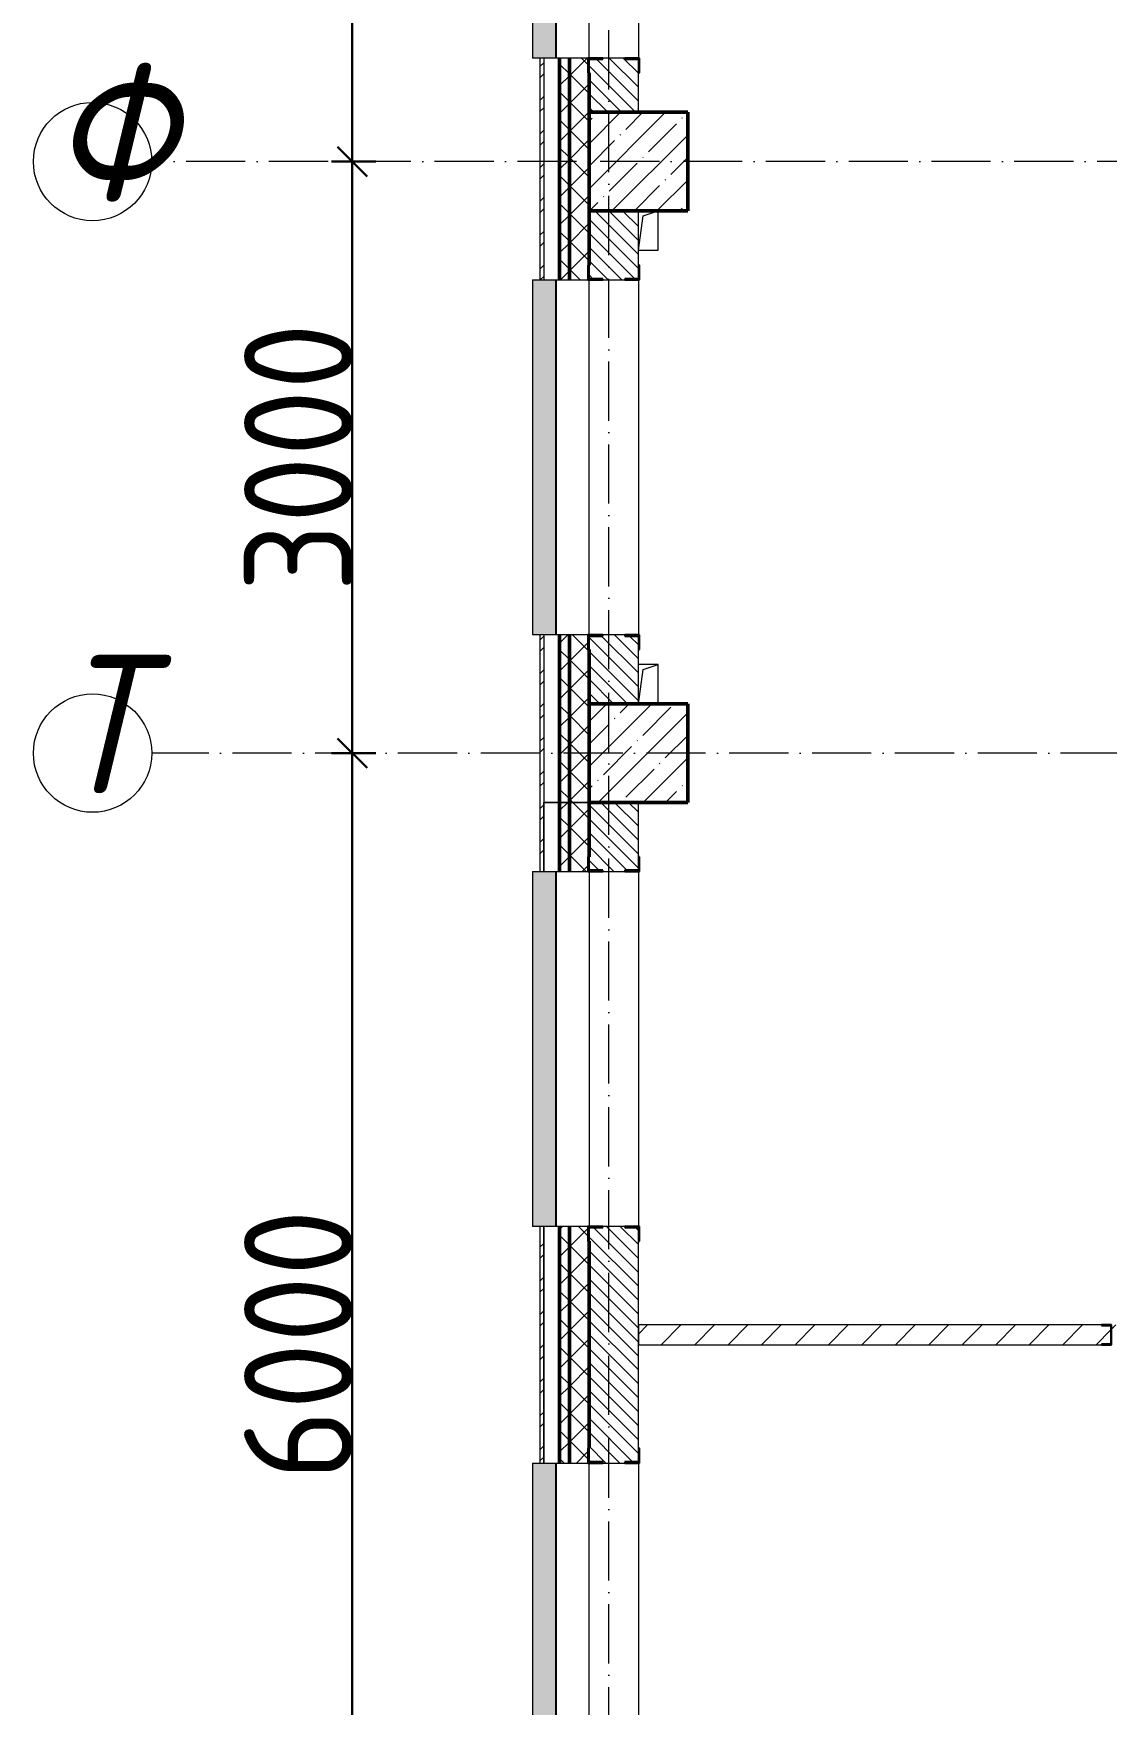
# Model space of a CAD drawing. Header units: millimetres. Extents: x -12989 to 629078, y -109036 to 555275.
# Drawn here: x 278502 to 283946, y -59207 to -50732 of the extents above; entities that cross this region are included whole.
import ezdxf

# ---------------------------------------------------------------- set-up
doc = ezdxf.new("R2010")
doc.units = ezdxf.units.MM
doc.linetypes.add('50_200_ШТРИХ_1Т_ш5_п1_п1_', pattern=[700, 500, -100, 0, -100])
for name, color, linetype, lineweight in [('4 -стяжа', 7, 'Continuous', 30), ('A-____-____-DIMS', 7, 'Continuous', 9), ('A-GENM-____-MCUT', 7, 'Continuous', 25), ('A-GENM-____-OTLN', 7, 'Continuous', 9), ('A-GENM-____-OTLN-1', 7, 'Continuous', 25), ('A-GLAZ-____-OTLN', 7, 'Continuous', 9), ('A-WALL-____-MCUT-2', 7, 'Continuous', 50), ('A-WALL-____-MCUT-3', 7, 'Continuous', 9), ('A-WALL-____-OTLN', 7, 'Continuous', 9), ('A-WALL-____-PATT-1', 7, 'Continuous', 9), ('A-WALL-FNSH-MCUT-1', 7, 'Continuous', 9), ('S-COLS-____-MCUT', 7, 'Continuous', 50), ('S-COLS-____-OTLN', 7, 'Continuous', 9), ('S-GRID-____-IDEN', 7, 'Continuous', 9), ('S-GRID-____-OTLN-1', 7, '50_200_ШТРИХ_1Т_ш5_п1_п1_', 9)]:
    doc.layers.add(name, color=color, linetype=linetype, lineweight=lineweight)
doc.layers.add('A-GLAZ-____-OTLN-1', color=7, linetype='Continuous', lineweight=9, true_color=0xc0c0c0)
doc.layers.get('4 -стяжа').off()
doc.styles.add('ISOCPEUR_I', font='isocpeui.ttf', dxfattribs={"width": 0.9, "height": 2.5})
doc.styles.add('ISOCPEUR_I_9', font='isocpeui.ttf', dxfattribs={"width": 0.9, "height": 250})
doc.styles.add('СПДС', font='isocpeur.ttf', dxfattribs={"width": 0.9})
doc.dimstyles.new('ISO-2_5_0_9К_БОЛЬШОЙ_ОСИ', dxfattribs={"dimscale": 304.8, "dimtxt": 248.995294, "dimasz": 0.492126, "dimexe": 0.393701, "dimexo": 0, "dimgap": 0, "dimtad": 1, "dimdec": 0, "dimzin": 0, "dimdsep": 46, "dimtxsty": 'ISOCPEUR_I_9', "dimblk1": 'OBLIQUE', "dimblk2": 'OBLIQUE', "dimsah": 1, "dimcen": 0.09, "dimdle": 0.393701, "dimazin": 0, "dimtfac": 1, "dimtdec": 4, "dimtix": 1, "dimtmove": 0, "dimatfit": 3, "dimfxl": 1, "dimtvp": 1, "dimtolj": 1, "dimtzin": 0, "dimarcsym": 2})
pattern_1 = [(135, (283770.707, -86863.456), (-35.35534, -35.35534), [])]
pattern_2 = [(45, (283770.71, -86863.46), (-70.71068, 70.71068), []), (135, (283770.71, -86863.46), (-70.71068, -70.71068), [])]
pattern_3 = [(45, (283770.71, -86863.46), (-85.5366, 85.5366), []), (45, (283827.73, -86863.46), (-85.5366, 85.5366), [])]

# ---------------------------------------------------------------- blocks, each defined once
blk = doc.blocks.new('BSC_Колонна _Прямоугольная - 500х500-V41-АР1_План отверстий 3 этажа в осях 1-64_А-ГГ')
at = {"layer": 'S-COLS-____-OTLN'}
h = blk.add_hatch(dxfattribs=at)
h.set_pattern_fill('FP_78', color=256, style=0, pattern_type=2)
h.set_pattern_definition([(45, (2200, -32481.04), (-114.04925, 114.04925), []), (45, (2314.05, -32481.04), (-114.04925, 114.04925), [201.613, -40.323, 3.353, -36.97])])
h.paths.add_polyline_path([(-250, -250), (250, -250), (250, 250), (-250, 250), (-250, 74.1)], flags=0)
at = {"layer": 'S-COLS-____-MCUT'}
for p, q in [((250, 250), (-250, 250)), ((-250, 250), (-250, -250)), ((250, -250), (250, 250)), ((-250, -250), (250, -250))]:
    blk.add_line(p, q, dxfattribs=at)
blk = doc.blocks.new('BSC_Колонна _Прямоугольная - 500х500-V53-АР1_План отверстий 3 этажа в осях 1-64_А-ГГ')
at = {"layer": 'S-COLS-____-OTLN'}
h = blk.add_hatch(dxfattribs=at)
h.set_pattern_fill('FP_90', color=256, style=0, pattern_type=2)
h.set_pattern_definition([(45, (2200, -35481.04), (-114.04925, 114.04925), []), (45, (2314.05, -35481.04), (-114.04925, 114.04925), [201.613, -40.323, 3.353, -36.97])])
h.paths.add_polyline_path([(-250, -250), (250, -250), (250, 250), (-250, 250)], flags=0)
at = {"layer": 'S-COLS-____-MCUT'}
for p, q in [((250, 250), (-250, 250)), ((-250, 250), (-250, -250)), ((250, -250), (250, 250)), ((-250, -250), (250, -250))]:
    blk.add_line(p, q, dxfattribs=at)
blk = doc.blocks.new('Фахверк_СКБ_Уголок - 250_2700-27497298-АР1_План отверстий 3 этажа в осях 1-64_А-ГГ')
at = {"layer": 'A-GENM-____-MCUT'}
for p, q in [((200, 181), (125, 181)), ((125, 181), (125, 106)), ((131, 106), (131, 175)), ((131, 175), (200, 175)), ((200, 175), (200, 181)), ((125, 106), (131, 106)), ((131, -6), (125, -6)), ((125, -6), (125, -81)), ((125, -81), (200, -81)), ((131, -75), (131, -6)), ((200, -75), (131, -75)), ((200, -81), (200, -75))]:
    blk.add_line(p, q, dxfattribs=at)
blk = doc.blocks.new('154_Фахверк_СКБ_Швеллер - Тип_100_3960-28318856-АР1_План отверстий 3 этажа в осях 1-64_А-ГГ')
at = {"layer": 'A-GENM-____-MCUT'}
for p, q in [((175, 50), (125, 50)), ((125, 50), (125, -50)), ((128, 47), (175, 47)), ((128, -47), (128, 47)), ((175, 47), (175, 50)), ((125, -50), (175, -50)), ((175, -47), (128, -47)), ((175, -50), (175, -47))]:
    blk.add_line(p, q, dxfattribs=at)
blk = doc.blocks.new('AR_Отверстие прямоугольное _в плите_ - AR_Отверстие прямоугольное _в плите_-V174-АР1_План отверстий 3 этажа в осях 1-64_А-ГГ')
at = {"layer": 'A-GENM-____-OTLN'}
for p, q in [((-25, 75), (50, 100)), ((50, -100), (50, 100)), ((-50, -100), (-25, 75)), ((-50, -100), (50, -100))]:
    blk.add_line(p, q, dxfattribs=at)
blk = doc.blocks.new('AR_Отверстие прямоугольное _в плите_ - AR_Отверстие прямоугольное _в плите_-V175-АР1_План отверстий 3 этажа в осях 1-64_А-ГГ')
at = {"layer": 'A-GENM-____-OTLN'}
for p, q in [((50, 100), (-50, 100)), ((-25, 75), (50, 100)), ((50, -100), (50, 100)), ((-50, -100), (-25, 75))]:
    blk.add_line(p, q, dxfattribs=at)
blk = doc.blocks.new('Отлив_СКБ - Отлив витража_120_НВФ-V216-АР1_План отверстий 3 этажа в осях 1-64_А-ГГ')
at = {"layer": 'A-GLAZ-____-OTLN-1'}
for points in [[(0, 2), (1800, 2), (1800, 120), (0, 120), (0, 63)], [(0, 0), (1800, 0), (1800, 2), (0, 2)]]:
    blk.add_hatch(color=256, dxfattribs=at).paths.add_polyline_path(points, flags=0)
at = {"layer": 'A-GLAZ-____-OTLN'}
for p, q in [((0, 83), (0, 120)), ((1800, 120), (0, 120)), ((1800, 120), (1800, 83)), ((0, 2), (1800, 2)), ((1800, 0), (0, 0))]:
    blk.add_line(p, q, dxfattribs=at)
blk = doc.blocks.new('Отлив_СКБ - Отлив витража_120_НВФ-31886035-АР1_План отверстий 3 этажа в осях 1-64_А-ГГ')
at = {"layer": 'A-GLAZ-____-OTLN-1'}
for points in [[(0, 120), (0, 2), (4800, 2), (4800, 120), (0, 120)], [(0, 0), (4800, 0), (4800, 2), (0, 2)]]:
    blk.add_hatch(color=256, dxfattribs=at).paths.add_polyline_path(points, flags=0)
at = {"layer": 'A-GLAZ-____-OTLN'}
for p, q in [((0, 83), (0, 120)), ((4800, 120), (0, 120)), ((4800, 120), (4800, 83)), ((0, 2), (4800, 2)), ((4800, 0), (0, 0))]:
    blk.add_line(p, q, dxfattribs=at)
blk = doc.blocks.new('Ось сетки - Круг_Ø6_00__ISO-2_5_0_9K_-25732049-АР1_План отверстий 3 этажа в осях 1-64_А-ГГ')
at = {"layer": 'S-GRID-____-IDEN'}
blk.add_circle((0, 0), 3, dxfattribs=at)
blk = doc.blocks.new('_Oblique')
at = {"color": 0, "linetype": 'ByBlock', "lineweight": -2}
blk.add_line((-0.5, -0.5), (0.5, 0.5), dxfattribs=at)
blk = doc.blocks.new('*D2952')
at = {"layer": 'A-____-____-DIMS', "color": 0, "lineweight": -2, "transparency": 16777216}
for p, q in [((280119.3, -60502.4), (280119.3, -54262.4)), ((280013.2, -54382.4), (280239.3, -54382.4)), ((280013.2, -60382.4), (280239.3, -60382.4))]:
    blk.add_line(p, q, dxfattribs=at)
at = {"layer": 'Defpoints', "color": 0, "transparency": 16777216}
for p in [(280013.2, -54382.4), (280119.3, -54382.4), (280013.2, -60382.4)]:
    blk.add_point(p, dxfattribs=at)
at = {"layer": 'A-____-____-DIMS', "color": 0, "lineweight": -2, "transparency": 16777216, "xscale": 150, "yscale": 150, "zscale": 150}
for p, rotation in [((280119.3, -54382.4), 90), ((280119.3, -60382.4), 270)]:
    blk.add_blockref('_Oblique', p, dxfattribs=dict(at, rotation=rotation))
at = {"layer": 'A-____-____-DIMS', "color": 0, "transparency": 16777216, "insert": (279845, -57382.4), "char_height": 548.64, "attachment_point": 5, "rotation": 90, "style": 'СПДС'}
blk.add_mtext('\\A1;6000', dxfattribs=at)
blk = doc.blocks.new('*D2953')
at = {"layer": 'A-____-____-DIMS', "color": 0, "lineweight": -2, "transparency": 16777216}
for p, q in [((280119.3, -54502.4), (280119.3, -51262.4)), ((280013.2, -51382.4), (280239.3, -51382.4)), ((280013.2, -54382.4), (280239.3, -54382.4))]:
    blk.add_line(p, q, dxfattribs=at)
at = {"layer": 'Defpoints', "color": 0, "transparency": 16777216}
for p in [(280013.2, -51382.4), (280119.3, -51382.4), (280013.2, -54382.4)]:
    blk.add_point(p, dxfattribs=at)
at = {"layer": 'A-____-____-DIMS', "color": 0, "lineweight": -2, "transparency": 16777216, "xscale": 150, "yscale": 150, "zscale": 150}
for p, rotation in [((280119.3, -51382.4), 90), ((280119.3, -54382.4), 270)]:
    blk.add_blockref('_Oblique', p, dxfattribs=dict(at, rotation=rotation))
at = {"layer": 'A-____-____-DIMS', "color": 0, "transparency": 16777216, "insert": (279845, -52882.4), "char_height": 548.64, "attachment_point": 5, "rotation": 90, "style": 'СПДС'}
blk.add_mtext('\\A1;3000', dxfattribs=at)
blk = doc.blocks.new('*D2954')
at = {"layer": 'A-____-____-DIMS', "color": 0, "lineweight": -2, "transparency": 16777216}
for p, q in [((280119.3, -51502.4), (280119.3, -48262.4)), ((280013.2, -48382.4), (280239.3, -48382.4)), ((280013.2, -51382.4), (280239.3, -51382.4))]:
    blk.add_line(p, q, dxfattribs=at)
at = {"layer": 'Defpoints', "color": 0, "transparency": 16777216}
for p in [(280013.2, -48382.4), (280119.3, -48382.4), (280013.2, -51382.4)]:
    blk.add_point(p, dxfattribs=at)
at = {"layer": 'A-____-____-DIMS', "color": 0, "lineweight": -2, "transparency": 16777216, "xscale": 150, "yscale": 150, "zscale": 150}
for p, rotation in [((280119.3, -48382.4), 90), ((280119.3, -51382.4), 270)]:
    blk.add_blockref('_Oblique', p, dxfattribs=dict(at, rotation=rotation))
at = {"layer": 'A-____-____-DIMS', "color": 0, "transparency": 16777216, "insert": (279845, -49882.4), "char_height": 548.64, "attachment_point": 5, "rotation": 90, "style": 'СПДС'}
blk.add_mtext('\\A1;3000', dxfattribs=at)
blk = doc.blocks.new('3эт')
at = {"layer": 'S-GRID-____-OTLN-1', "color": 251, "ltscale": 0.6, "true_color": 0x636466}
for p, q in [((281420.7, -91346.1), (281420.7, -36982.5)), ((290079.2, -51382.4), (279101.9, -51382.4)), ((310478.4, -54382.4), (279101.9, -54382.4))]:
    blk.add_line(p, q, dxfattribs=at)
at = {"layer": 'S-GRID-____-IDEN', "char_height": 700, "attachment_point": 1, "style": 'ISOCPEUR_I'}
for s, insert, width in [('\\fISOCPEUR|b0|i1|c204|p34|;\\W.9;Ф', (278588, -50885.4), 281.392), ('\\fISOCPEUR|b0|i1|c204|p34|;\\W.9;Т', (278611.9, -53885.4), 223.671)]:
    blk.add_mtext(s, dxfattribs=dict(at, insert=insert, width=width))
at = {"layer": 'A-____-____-DIMS'}
for base, p1, p2, override, picture, middle in [((280119.3, -48382.4), (280013.2, -51382.4), (280013.2, -48382.4), {"dimtxt": 1.8, "dimpost": '<>', "dimtxsty": 'СПДС', "dimfxl": 3000}, '*D2954', (279845, -49882.4)), ((280119.3, -51382.4), (280013.2, -54382.4), (280013.2, -51382.4), {"dimtxt": 1.8, "dimpost": '<>', "dimtxsty": 'СПДС', "dimfxl": 3000}, '*D2953', (279845, -52882.4)), ((280119.3, -54382.4), (280013.2, -60382.4), (280013.2, -54382.4), {"dimtxt": 1.8, "dimpost": '<>', "dimtxsty": 'СПДС', "dimfxl": 6000}, '*D2952', (279845, -57382.4))]:
    dim = blk.add_linear_dim(base=base, p1=p1, p2=p2, angle=90, dimstyle='ISO-2_5_0_9К_БОЛЬШОЙ_ОСИ', override=override, dxfattribs=at)
    dim.commit()
    dim.dimension.update_dxf_attribs({"geometry": picture, "text_midpoint": middle})

msp = doc.modelspace()

# ---------------------------------------------------------------- hatches: boundary and pattern name
at = {"layer": 'A-WALL-____-PATT-1'}
h = msp.add_hatch(dxfattribs=at)
h.set_pattern_fill('FP_3', color=256, style=0, pattern_type=2)
h.set_pattern_definition(pattern_3)
h.paths.add_polyline_path([(281090.7074, -54802.4142), (281090.7074, -53782.4142), (281070.7074, -53782.4142), (281070.7074, -54802.4142)], flags=0)
h.paths.add_polyline_path([(281070.7074, -51982.4142), (281090.7074, -51982.4142), (281090.7074, -50857.4142), (281070.7074, -50857.4142), (281070.7074, -51728.1878)], flags=0)
h.paths.add_polyline_path([(281090.7074, -49057.4142), (281090.7074, -47932.4142), (281070.7074, -47932.4142), (281070.7074, -49057.4142)], flags=0)
h.paths.add_polyline_path([(281090.7074, -46132.4142), (281090.7074, -44932.4142), (281070.7074, -44932.4142), (281070.7074, -46132.4142)], flags=0)
h.paths.add_polyline_path([(281090.7074, -43132.4142), (281090.7074, -41932.4142), (281070.7074, -41932.4142), (281070.7074, -43132.4142)], flags=0)
h.paths.add_polyline_path([(281090.7074, -40132.4142), (281090.7074, -38882.4142), (281070.7074, -38882.4142), (281070.7074, -40132.4142)], flags=0)
h = msp.add_hatch(dxfattribs=at)
h.set_pattern_fill('FP_1', color=256, style=0, pattern_type=2)
h.set_pattern_definition(pattern_2)
h.paths.add_polyline_path([(281220.7074, -54632.4142), (281220.7074, -53782.4142), (281170.7074, -53782.4142), (281170.7074, -54632.4142)], flags=0)
h.paths.add_polyline_path([(281170.7074, -51982.4142), (281220.7074, -51982.4142), (281220.7074, -50857.4142), (281170.7074, -50857.4142), (281170.7074, -51728.1878)], flags=0)
h.paths.add_polyline_path([(281220.7074, -49057.4142), (281220.7074, -47932.4142), (281170.7074, -47932.4142), (281170.7074, -49057.4142)], flags=0)
h.paths.add_polyline_path([(281170.7074, -46132.4142), (281220.7074, -46132.4142), (281220.7074, -44932.4142), (281170.7074, -44932.4142)], flags=0)
h.paths.add_polyline_path([(281220.7074, -43132.4142), (281220.7074, -41932.4142), (281170.7074, -41932.4142), (281170.7074, -43132.4142)], flags=0)
h.paths.add_polyline_path([(281220.7074, -40132.4142), (281220.7074, -38982.4142), (281170.7074, -38982.4142), (281170.7074, -40132.4142)], flags=0)
h = msp.add_hatch(dxfattribs=at)
h.set_pattern_fill('FP_1', color=256, style=0, pattern_type=2)
h.set_pattern_definition(pattern_2)
h.paths.add_polyline_path([(281320.7074, -54632.4142), (281320.7074, -53857.4142), (281314.7074, -53857.4142), (281314.7074, -53782.4142), (281220.7074, -53782.4142), (281220.7074, -54632.4142)], flags=0)
h.paths.add_polyline_path([(281220.7074, -51982.4142), (281314.7074, -51982.4142), (281314.7074, -51907.4142), (281320.7074, -51907.4142), (281320.7074, -50932.4142), (281314.7074, -50932.4142), (281314.7074, -50857.4142), (281220.7074, -50857.4142), (281220.7074, -51728.1878)], flags=0)
h.paths.add_polyline_path([(281220.7074, -49057.4142), (281314.7074, -49057.4142), (281314.7074, -48982.4142), (281320.7074, -48982.4142), (281320.7074, -48007.4142), (281314.7074, -48007.4142), (281314.7074, -47932.4142), (281220.7074, -47932.4142), (281220.7074, -49051.4142)], flags=0)
h.paths.add_polyline_path([(281220.7074, -46132.4142), (281314.7074, -46132.4142), (281314.7074, -46057.4142), (281320.7074, -46057.4142), (281320.7074, -45007.4142), (281314.7074, -45007.4142), (281314.7074, -44932.4142), (281220.7074, -44932.4142), (281220.7074, -46126.4142)], flags=0)
h.paths.add_polyline_path([(281220.7074, -43132.4142), (281320.7074, -43132.4142), (281320.7074, -42007.4142), (281314.7074, -42007.4142), (281314.7074, -41932.4142), (281220.7074, -41932.4142), (281220.7074, -43127.884)], flags=0)
h.paths.add_polyline_path([(281220.7074, -40132.4142), (281314.7074, -40132.4142), (281314.7074, -40057.4142), (281320.7074, -40057.4142), (281320.7074, -39032.4142), (281220.7074, -39032.4142), (281220.7074, -39687.7625)], flags=0)
h = msp.add_hatch(dxfattribs=at)
h.set_pattern_fill('FP_6', color=256, style=0, pattern_type=2)
h.set_pattern_definition(pattern_1)
h.paths.add_polyline_path([(281321.0229, -51132.4142), (281570.7074, -51132.4142), (281570.7074, -50863.4142), (281501.7074, -50863.4142), (281501.7074, -50857.4142), (281389.7074, -50857.4142), (281389.7074, -50863.4142), (281320.7074, -50863.4142), (281320.7074, -51132.4142)], flags=0)
h.paths.add_polyline_path([(281501.7074, -49057.4142), (281501.7074, -49051.4142), (281570.7074, -49051.4142), (281570.7074, -48632.7616), (281320.7074, -48632.7616), (281320.7074, -49051.4142), (281389.7074, -49051.4142), (281389.7074, -49057.4142)], flags=0)
h = msp.add_hatch(dxfattribs=at)
h.set_pattern_fill('FP_6', color=256, style=0, pattern_type=2)
h.set_pattern_definition(pattern_1)
h.paths.add_polyline_path([(281320.7074, -54132.4142), (281570.7074, -54132.4142), (281570.7074, -53788.4142), (281501.7074, -53788.4142), (281501.7074, -53782.4142), (281389.7074, -53782.4142), (281389.7074, -53788.4142), (281320.7074, -53788.4142), (281320.7074, -54038.4142)], flags=0)
h.paths.add_polyline_path([(281501.7074, -51982.4142), (281501.7074, -51976.4142), (281570.7074, -51976.4142), (281570.7074, -51632.4142), (281320.7074, -51632.4142), (281320.7074, -51976.4142), (281389.7074, -51976.4142), (281389.7074, -51982.4142)], flags=0)
h = msp.add_hatch(dxfattribs=at)
h.set_pattern_fill('FP_1', color=256, style=0, pattern_type=2)
h.set_pattern_definition(pattern_2)
h.paths.add_polyline_path([(281220.7074, -57982.4142), (281220.7074, -56782.4142), (281170.7074, -56782.4142), (281170.7074, -57982.4142)], flags=0)
h.paths.add_polyline_path([(281170.7074, -54982.4142), (281220.7074, -54982.4142), (281220.7074, -54632.4142), (281170.7074, -54632.4142)], flags=0)
h = msp.add_hatch(dxfattribs=at)
h.set_pattern_fill('FP_1', color=256, style=0, pattern_type=2)
h.set_pattern_definition(pattern_2)
h.paths.add_polyline_path([(281220.7074, -57982.4142), (281314.7074, -57982.4142), (281314.7074, -57907.4142), (281320.7074, -57907.4142), (281320.7074, -56857.4142), (281314.7074, -56857.4142), (281314.7074, -56782.4142), (281220.7074, -56782.4142), (281220.7074, -57976.4142)], flags=0)
h.paths.add_polyline_path([(281220.7074, -54982.4142), (281314.7074, -54982.4142), (281314.7074, -54907.4142), (281320.7074, -54907.4142), (281320.7074, -54632.4142), (281220.7074, -54632.4142), (281220.7074, -54976.4142)], flags=0)
h = msp.add_hatch(dxfattribs=at)
h.set_pattern_fill('FP_6', color=256, style=0, pattern_type=2)
h.set_pattern_definition(pattern_1)
h.paths.add_polyline_path([(281501.7074, -63132.4142), (281570.7074, -63132.4142), (281570.7074, -62788.4142), (281501.7074, -62788.4142), (281501.7074, -62782.4142), (281389.7074, -62782.4142), (281389.7074, -62788.4142), (281320.7074, -62788.4142), (281320.7074, -63132.4142), (281389.7074, -63132.4142)], flags=0)
h.paths.add_polyline_path([(281501.7074, -57982.4142), (281501.7074, -57976.4142), (281570.7074, -57976.4142), (281570.7074, -56788.4142), (281501.7074, -56788.4142), (281501.7074, -56782.4142), (281389.7074, -56782.4142), (281389.7074, -56788.4142), (281320.7074, -56788.4142), (281320.7074, -57976.4142), (281389.7074, -57976.4142), (281389.7074, -57982.4142)], flags=0)
h.paths.add_polyline_path([(281501.7074, -54982.4142), (281501.7074, -54976.4142), (281570.7074, -54976.4142), (281570.7074, -54632.4142), (281320.7074, -54632.4142), (281320.7074, -54976.4142), (281389.7074, -54976.4142), (281389.7074, -54982.4142)], flags=0)
h = msp.add_hatch(dxfattribs=at)
h.set_pattern_fill('FP_3', color=256, style=0, pattern_type=2)
h.set_pattern_definition(pattern_3)
h.paths.add_polyline_path([(281070.7074, -57982.4142), (281090.7074, -57982.4142), (281090.7074, -56782.4142), (281070.7074, -56782.4142)], flags=0)
h.paths.add_polyline_path([(281090.7074, -54982.4142), (281090.7074, -54802.4142), (281070.7074, -54802.4142), (281070.7074, -54982.4142)], flags=0)
h = msp.add_hatch(dxfattribs=at)
h.set_pattern_fill('FP_4', color=256, style=0, pattern_type=2)
h.set_pattern_definition([(45, (283770.71, -86863.46), (-84.8528, 84.8528), [])])
h.paths.add_polyline_path([(288620.7074, -57382.4142), (288620.7074, -57282.4142), (288466.7074, -57282.4142), (288466.7074, -57290.0142), (288425.2074, -57290.0142), (288425.2074, -57374.8142), (288466.7074, -57374.8142), (288466.7074, -57382.4142), (288479.918, -57382.4142)], flags=0)
h.paths.add_polyline_path([(287224.7074, -57382.4142), (287224.7074, -57374.8142), (287266.2074, -57374.8142), (287266.2074, -57290.0142), (287224.7074, -57290.0142), (287224.7074, -57282.4142), (286970.7074, -57282.4142), (286970.7074, -57382.4142), (287070.7074, -57382.4142)], flags=0)
h.paths.add_polyline_path([(286470.7074, -57382.4142), (286470.7074, -57282.4142), (283970.7074, -57282.4142), (283970.7074, -57382.4142), (286370.7074, -57382.4142)], flags=0)
h.paths.add_polyline_path([(283920.7074, -57382.4142), (283920.7074, -57379.4142), (283967.7074, -57379.4142), (283967.7074, -57285.4142), (283920.7074, -57285.4142), (283920.7074, -57282.4142), (281570.7074, -57282.4142), (281570.7074, -57382.4142), (283757.0305, -57382.4142)], flags=0)

# ---------------------------------------------------------------- linework, layer by layer
at = {"layer": 'A-WALL-____-MCUT-2'}
for p, q in [((281170.7074, -51982.4142), (281170.7074, -50857.4142)), ((281220.7074, -51982.4142), (281220.7074, -50857.4142)), ((281320.7074, -50932.4142), (281320.7074, -51132.4142)), ((281320.7074, -51632.4142), (281320.7074, -51907.4142)), ((281170.7074, -54632.4142), (281170.7074, -53782.4142)), ((281220.7074, -54632.4142), (281220.7074, -53782.4142)), ((281320.7074, -53857.4142), (281320.7074, -54132.4142)), ((281170.7074, -54982.4142), (281170.7074, -54632.4142)), ((281220.7074, -54982.4142), (281220.7074, -54632.4142)), ((281320.7074, -54632.4142), (281320.7074, -54907.4142)), ((281320.7074, -54907.4142), (281320.7074, -54632.4142)), ((281170.7074, -57982.4142), (281170.7074, -56782.4142)), ((281220.7074, -57982.4142), (281220.7074, -56782.4142)), ((281320.7074, -56857.4142), (281320.7074, -57907.4142))]:
    msp.add_line(p, q, dxfattribs=at)
at = {"layer": 'A-WALL-____-MCUT-3'}
for p, q in [((281314.7074, -50857.4142), (281090.7074, -50857.4142)), ((281090.7074, -50857.4142), (281090.7074, -51982.4142)), ((281501.7074, -50857.4142), (281389.7074, -50857.4142)), ((281570.7074, -51132.4142), (281570.7074, -50932.4142)), ((281570.7074, -51907.4142), (281570.7074, -51632.4142)), ((281090.7074, -51982.4142), (281314.7074, -51982.4142)), ((281389.7074, -51982.4142), (281501.7074, -51982.4142)), ((281314.7074, -53782.4142), (281090.7074, -53782.4142)), ((281090.7074, -53782.4142), (281090.7074, -54632.4142)), ((281501.7074, -53782.4142), (281389.7074, -53782.4142)), ((281570.7074, -54132.4142), (281570.7074, -53857.4142)), ((281090.7074, -54632.4142), (281320.7074, -54632.4142)), ((281320.7074, -54632.4142), (281090.7074, -54632.4142)), ((281090.7074, -54632.4142), (281090.7074, -54982.4142)), ((281570.7074, -54907.4142), (281570.7074, -54632.4142)), ((281090.7074, -54982.4142), (281090.7074, -54802.4142)), ((281090.7074, -54982.4142), (281314.7074, -54982.4142)), ((281389.7074, -54982.4142), (281501.7074, -54982.4142)), ((281314.7074, -56782.4142), (281090.7074, -56782.4142)), ((281090.7074, -56782.4142), (281090.7074, -57982.4142)), ((281090.7074, -57982.4142), (281090.7074, -56782.4142)), ((281501.7074, -56782.4142), (281389.7074, -56782.4142)), ((281570.7074, -57907.4142), (281570.7074, -56857.4142)), ((281090.7074, -57982.4142), (281314.7074, -57982.4142)), ((281389.7074, -57982.4142), (281501.7074, -57982.4142))]:
    msp.add_line(p, q, dxfattribs=at)
at = {"layer": 'A-WALL-____-OTLN'}
for p, q in [((281320.7074, -50857.4142), (281320.7074, -49057.4142)), ((281570.7074, -49057.4142), (281570.7074, -50857.4142)), ((281320.7074, -53782.4142), (281320.7074, -51982.4142)), ((281570.7074, -51982.4142), (281570.7074, -53782.4142)), ((281320.7074, -54982.4142), (281320.7074, -56782.4142)), ((281570.7074, -54982.4142), (281570.7074, -56782.4142)), ((281320.7074, -60132.4142), (281320.7074, -57982.4142)), ((281570.7074, -57982.4142), (281570.7074, -60132.4142))]:
    msp.add_line(p, q, dxfattribs=at)
at = {"layer": 'A-WALL-FNSH-MCUT-1'}
for p, q in [((281070.7074, -50857.4142), (281070.7074, -51982.4142)), ((281090.7074, -50857.4142), (281070.7074, -50857.4142)), ((281070.7074, -51982.4142), (281090.7074, -51982.4142)), ((281070.7074, -53782.4142), (281070.7074, -54802.4142)), ((281090.7074, -53782.4142), (281070.7074, -53782.4142)), ((281090.7074, -54802.4142), (281090.7074, -54632.4142)), ((281070.7074, -54802.4142), (281070.7074, -54982.4142)), ((281070.7074, -54982.4142), (281090.7074, -54982.4142)), ((281070.7074, -56782.4142), (281070.7074, -57982.4142)), ((281090.7074, -56782.4142), (281070.7074, -56782.4142)), ((283920.7074, -57282.4142), (281570.7074, -57282.4142)), ((281570.7074, -57282.4142), (281570.7074, -57382.4142)), ((281570.7074, -57382.4142), (283920.7074, -57382.4142)), ((281070.7074, -57982.4142), (281090.7074, -57982.4142))]:
    msp.add_line(p, q, dxfattribs=at)

# ---------------------------------------------------------------- block references
at = {"layer": '4 -стяжа'}
msp.add_blockref('3эт', (0, 0), dxfattribs=at)
at = {"layer": 'A-GENM-____-OTLN'}
for name, p in [('AR_Отверстие прямоугольное _в плите_ - AR_Отверстие прямоугольное _в плите_-V174-АР1_План отверстий 3 этажа в осях 1-64_А-ГГ', (281620.7074, -51732.4142)), ('AR_Отверстие прямоугольное _в плите_ - AR_Отверстие прямоугольное _в плите_-V175-АР1_План отверстий 3 этажа в осях 1-64_А-ГГ', (281620.7074, -54032.4142))]:
    msp.add_blockref(name, p, dxfattribs=at)
at = {"layer": 'A-GENM-____-OTLN-1'}
for name, p, rotation in [('Фахверк_СКБ_Уголок - 250_2700-27497298-АР1_План отверстий 3 этажа в осях 1-64_А-ГГ', (281395.7074, -50732.4142), 269.9999999999999), ('Фахверк_СКБ_Уголок - 250_2700-27497298-АР1_План отверстий 3 этажа в осях 1-64_А-ГГ', (281495.7074, -52107.4142), 89.99999999999991), ('Фахверк_СКБ_Уголок - 250_2700-27497298-АР1_План отверстий 3 этажа в осях 1-64_А-ГГ', (281395.7074, -53657.4142), 269.9999999999999), ('Фахверк_СКБ_Уголок - 250_2700-27497298-АР1_План отверстий 3 этажа в осях 1-64_А-ГГ', (281495.7074, -55107.4142), 89.99999999999991), ('Фахверк_СКБ_Уголок - 250_2700-27497298-АР1_План отверстий 3 этажа в осях 1-64_А-ГГ', (281395.7074, -56657.4142), 269.9999999999999), ('154_Фахверк_СКБ_Швеллер - Тип_100_3960-28318856-АР1_План отверстий 3 этажа в осях 1-64_А-ГГ', (284095.7074, -57332.4142), 180), ('Фахверк_СКБ_Уголок - 250_2700-27497298-АР1_План отверстий 3 этажа в осях 1-64_А-ГГ', (281495.7074, -58107.4142), 89.99999999999991)]:
    msp.add_blockref(name, p, dxfattribs=dict(at, rotation=rotation))
at = {"layer": 'A-GLAZ-____-OTLN', "rotation": 90}
for name, p in [('Отлив_СКБ - Отлив витража_120_НВФ-V216-АР1_План отверстий 3 этажа в осях 1-64_А-ГГ', (281153.7074, -50857.4142)), ('Отлив_СКБ - Отлив витража_120_НВФ-V216-АР1_План отверстий 3 этажа в осях 1-64_А-ГГ', (281153.7074, -53782.4142)), ('Отлив_СКБ - Отлив витража_120_НВФ-V216-АР1_План отверстий 3 этажа в осях 1-64_А-ГГ', (281153.7074, -56782.4142)), ('Отлив_СКБ - Отлив витража_120_НВФ-31886035-АР1_План отверстий 3 этажа в осях 1-64_А-ГГ', (281153.7074, -62782.4142))]:
    msp.add_blockref(name, p, dxfattribs=at)
at = {"layer": 'S-COLS-____-OTLN'}
for name, p in [('BSC_Колонна _Прямоугольная - 500х500-V53-АР1_План отверстий 3 этажа в осях 1-64_А-ГГ', (281570.7074, -51382.4142)), ('BSC_Колонна _Прямоугольная - 500х500-V41-АР1_План отверстий 3 этажа в осях 1-64_А-ГГ', (281570.7074, -54382.4142))]:
    msp.add_blockref(name, p, dxfattribs=at)
at = {"layer": 'S-GRID-____-IDEN', "xscale": 99.99999999999993, "yscale": 99.99999999999993, "zscale": 99.99999999999993, "rotation": 89.9999999999998}
for p in [(278801.9372, -51382.4142), (278801.9372, -54382.4142)]:
    msp.add_blockref('Ось сетки - Круг_Ø6_00__ISO-2_5_0_9K_-25732049-АР1_План отверстий 3 этажа в осях 1-64_А-ГГ', p, dxfattribs=at)

doc.saveas('drawing.dxf')
